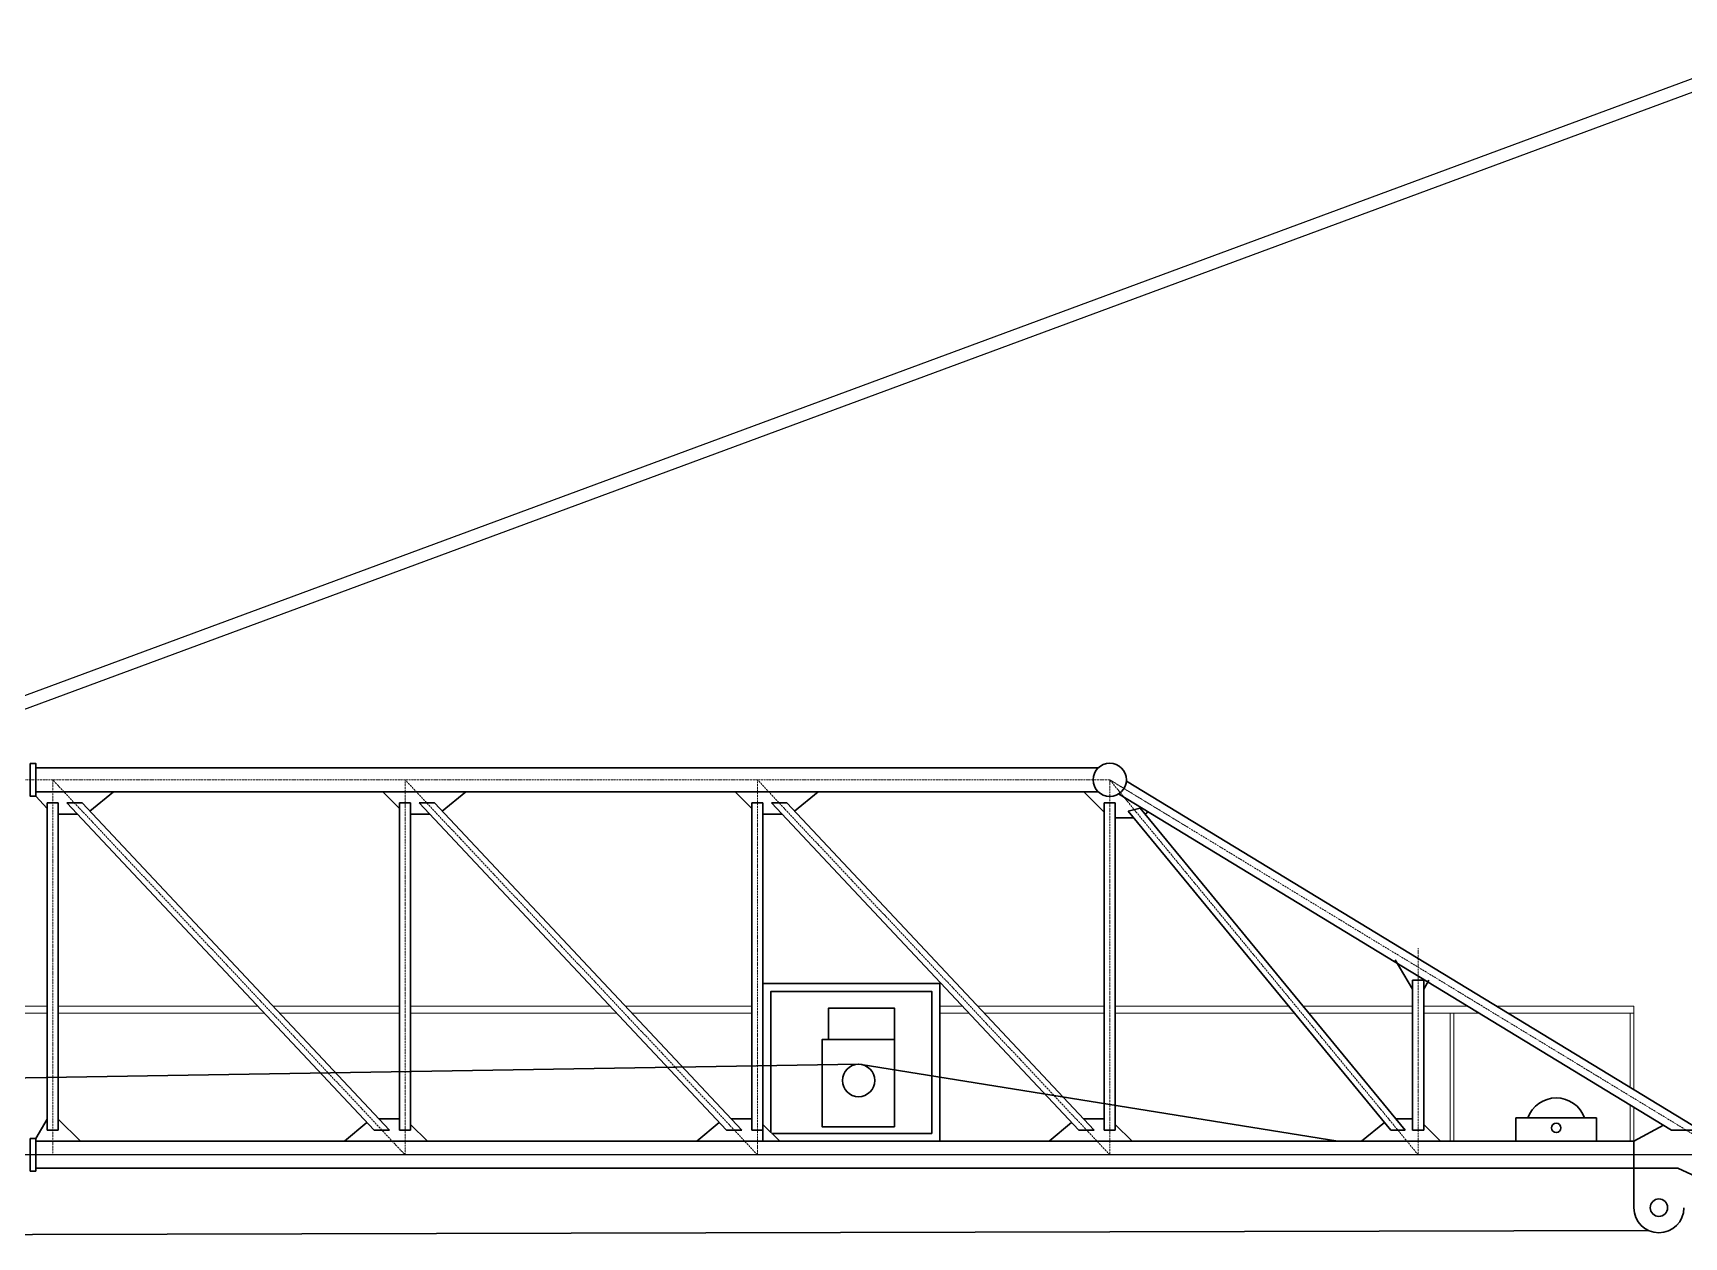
# Model space of a CAD drawing. Header units: millimetres. Extents: x -345369 to 252202, y 74562 to 424723.
# Drawn here: x -194712 to -189584, y 242059 to 245798 of the extents above; entities that cross this region are included whole.
import ezdxf

# ---------------------------------------------------------------- set-up
doc = ezdxf.new("R2010")
doc.units = ezdxf.units.MM
doc.linetypes.add('ACAD_ISO10W100', pattern=[18, 12, -3, 0, -3])
doc.layers.add('КБ-674', color=32, linetype='Continuous')

# ---------------------------------------------------------------- blocks, each defined once
blk = doc.blocks.new('A$C77CB6B91')
at = {"layer": 'КБ-674', "linetype": 'Continuous', "lineweight": 30, "flags": 128}
for points in [[(4193, 2580), (11278, 2580)], [(4004, 2491), (174, 164), (367, 164)], [(4056, 2406), (367, 164)], [(4078, 164), (4078, 2346)], [(4152, 2346), (4078, 2346)], [(4152, 2284), (4288, 2420)], [(4152, 164), (4152, 2346)], [(4193, 2420), (11278, 2420)], [(6268, 2346), (4218, 164)], [(6371, 2346), (4321, 164)], [(6060, 2420), (6217, 2291)], [(6371, 2346), (6268, 2346)], [(6428, 164), (6428, 2346)], [(6502, 2346), (6428, 2346)], [(6502, 2309), (6614, 2420)], [(6502, 164), (6502, 2346)], [(6568, 164), (8618, 2346)], [(6671, 164), (8721, 2346)], [(8410, 2420), (8567, 2291)], [(8721, 2346), (8618, 2346)], [(8778, 2346), (8778, 164)], [(8852, 2346), (8778, 2346)], [(8852, 2309), (8964, 2420)], [(8852, 2346), (8852, 164)], [(8918, 164), (10968, 2346)], [(9021, 164), (11071, 2346)], [(10760, 2420), (10917, 2291)], [(11071, 2346), (10968, 2346)], [(11128, 2346), (11128, 164)], [(11202, 2346), (11128, 2346)], [(11202, 2309), (11278, 2391)], [(11202, 2346), (11202, 164)], [(3911, 2312), (2144, 164)], [(3992, 2291), (2241, 164)], [(3859, 2286), (3878, 2271)], [(3911, 2312), (3992, 2291)], [(3955, 2247), (4078, 2247)], [(6301, 2271), (6428, 2271)], [(8651, 2271), (8778, 2271)], [(11001, 2271), (11128, 2271)], [(2212, 1300), (2095, 1104)], [(2020, 1104), (1986, 1163)], [(2020, 164), (2020, 1164)], [(2020, 1164), (2095, 1164)], [(2095, 164), (2095, 1164)], [(2205, 239), (2095, 239)], [(4288, 239), (4152, 239)], [(6638, 239), (6502, 239)], [(8988, 239), (8852, 239)], [(11128, 237), (10980, 90)], [(11278, 109), (11202, 237)], [(422, 198), (619, 90), (619, -90), (326, -90), (91, -198)], [(2020, 201), (1909, 90)], [(2095, 164), (2020, 164)], [(2241, 164), (2144, 164)], [(2435, 90), (2283, 215)], [(4078, 201), (3966, 90)], [(4152, 164), (4078, 164)], [(4321, 164), (4218, 164)], [(4520, 90), (4369, 215)], [(6428, 201), (6316, 90)], [(6502, 164), (6428, 164)], [(6671, 164), (6568, 164)], [(6870, 90), (6719, 215)], [(8778, 201), (8666, 90)], [(8852, 164), (8778, 164)], [(9021, 164), (8918, 164)], [(9220, 90), (9069, 215)], [(11202, 164), (11128, 164)], [(619, 90), (11278, 90)], [(326, -90), (11278, -90)], [(619, -353), (619, -90)]]:
    blk.add_lwpolyline(points, dxfattribs=at)
at = {"layer": 'КБ-674', "linetype": 'Continuous', "lineweight": 30}
for points in [[(11315, 2609), (11278, 2609), (11278, 2391), (11315, 2391)], [(6428, 1141), (5249, 1141), (5249, 90), (6428, 90)], [(5551, 769), (5990, 769), (5990, 978), (5551, 978)], [(5551, 185), (6033, 185), (6033, 769), (5551, 769)], [(869, 90), (1406, 90), (1406, 245), (869, 245)], [(11315, 109), (11278, 109), (11278, -109), (11315, -109)]]:
    blk.add_lwpolyline(points, close=True, dxfattribs=at)
at = {"layer": 'КБ-674', "linetype": 'ACAD_ISO10W100', "lineweight": 20, "flags": 128}
for points in [[(4115, 2500), (0, 0)], [(6465, 0), (6465, 2500), (4115, 0), (4115, 2500), (2058, 0), (2058, 1378)], [(4115, 2500), (28589, 2500)], [(6465, 0), (6465, 0), (6465, 0), (8815, 2500), (8815, 0), (11165, 2500), (11165, 0)], [(-520, 0), (35465, 0)]]:
    blk.add_lwpolyline(points, dxfattribs=at)
at = {"layer": 'КБ-674', "linetype": 'Continuous', "lineweight": 30}
blk.add_lwpolyline([(6375, 149), (6375, 1089), (5302, 1089), (5302, 142), (6369, 142)], dxfattribs=at)
at = {"layer": 'КБ-674', "color": 252, "linetype": 'Continuous', "lineweight": 20}
for points in [[(1533, 990), (619, 990), (619, 945), (1459, 945)], [(619, 945), (619, 435)], [(644, 450), (644, 945)], [(1652, 945), (2020, 945)], [(2020, 990), (1726, 990)], [(1819, 945), (1819, 90), (1844, 90), (1844, 945)], [(2824, 990), (2095, 990)], [(2095, 945), (2787, 945)], [(2884, 945), (4078, 945)], [(4078, 990), (2921, 990)], [(4994, 990), (4152, 990)], [(4152, 945), (4952, 945)], [(5055, 945), (5249, 945)], [(5249, 990), (5097, 990)], [(7344, 990), (6502, 990)], [(6502, 945), (7302, 945)], [(7405, 945), (8778, 945)], [(8778, 990), (7447, 990)], [(9694, 990), (8852, 990)], [(8852, 945), (9652, 945)], [(9755, 945), (11128, 945)], [(11128, 990), (9797, 990)], [(11428, 990), (11202, 990)], [(11202, 945), (11428, 945)], [(619, 318), (619, 90), (644, 90), (644, 333)]]:
    blk.add_lwpolyline(points, dxfattribs=at)
at = {"layer": 'КБ-674', "color": 7, "linetype": 'Continuous', "lineweight": 30, "flags": 128}
for points in [[(2593, 90), (5773, 602)], [(35718, 113), (5792, 604)]]:
    blk.add_lwpolyline(points, dxfattribs=at)
at = {"layer": 'КБ-674', "linetype": 'Continuous', "lineweight": 30, "flags": 128}
blk.add_lwpolyline([(6428, -95), (6428, -95)], close=True, dxfattribs=at)
at = {"layer": 'КБ-674', "linetype": 'Continuous', "lineweight": 30}
for centre, radius in [((4115, 2500), 111), ((5790, 495), 108), ((1137, 179), 30.8), ((452, -353), 58.1)]:
    blk.add_circle(centre, radius, dxfattribs=at)
for centre, radius, start, end in [((1137, 179), 200, 19.3807, 160.6193), ((452, -353), 167, 180, 0)]:
    blk.add_arc(centre, radius, start, end, dxfattribs=at)
blk = doc.blocks.new('*U561')
at = {"layer": 'КБ-674', "color": 7, "linetype": 'Continuous', "lineweight": 30, "flags": 128}
blk.add_lwpolyline([(-15961, -548), (-33029, -505)], dxfattribs=at)

msp = doc.modelspace()

# ---------------------------------------------------------------- linework, layer by layer
at = {"lineweight": 25}
msp.add_line((-189450.878104, 242314.202942), (-206090.878104, 242314.202942), dxfattribs=at)
at = {"linetype": 'Continuous', "lineweight": 25, "flags": 128}
for points in [[(-195539.157816, 243444.355938), (-189176.505912, 245797.888063)], [(-195522.764079, 243407.869703), (-189160.112175, 245761.401827)]]:
    msp.add_lwpolyline(points, dxfattribs=at)

# ---------------------------------------------------------------- block references
at = {"linetype": 'Continuous', "lineweight": 25, "xscale": -0.4657476, "yscale": 0.4657476, "zscale": 0.4657476}
msp.add_blockref('A$C77CB6B91', (-189450.878104, 242314.202942), dxfattribs=at)
at = {"lineweight": 25, "xscale": -0.4657476, "yscale": 0.4657476, "zscale": 0.4657476}
msp.add_blockref('*U561', (-205076.710084, 242314.202942), dxfattribs=at)

doc.saveas('drawing.dxf')
